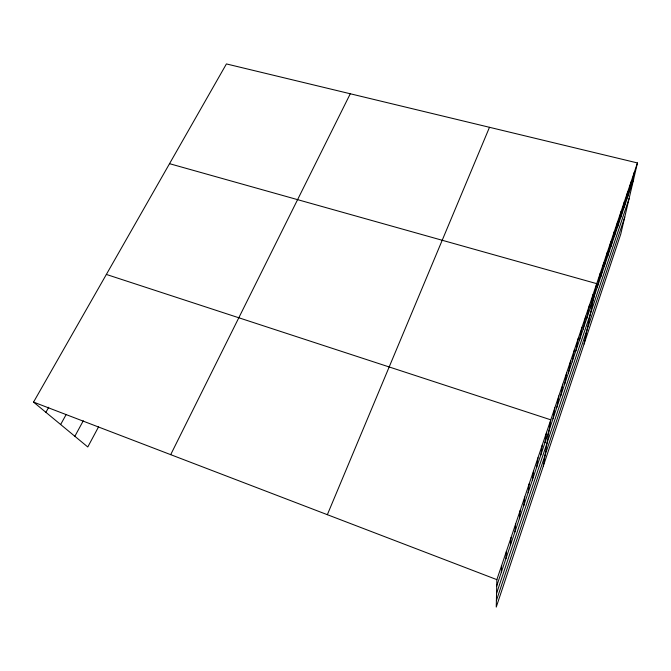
<?xml version="1.0" encoding="UTF-8"?>
<svg xmlns="http://www.w3.org/2000/svg" width="671" height="671" viewBox="0 0 671 671"><rect width="100%" height="100%" fill="white"/><g stroke="black" fill="none" stroke-linecap="round" stroke-linejoin="round"><path stroke-width="1.01" d="M637.45 162.944L496.859 579.643L496.246 607.07L620.75 234.154L637.45 162.944L226.421 63.93L33.55 402.105L87.784 446.978L98.553 426.865M501.354 572.212L501.648 565.468M505.934 558.599L506.37 551.461M510.463 545.137L511.042 537.614M514.942 531.826L515.663 523.925M519.379 518.658L520.226 510.388M523.757 505.64L524.739 497.01M528.094 492.766L529.201 483.783M532.38 480.033L533.613 470.707M536.615 467.435L537.983 457.773M540.809 454.972L542.294 444.982M544.961 442.642L546.563 432.334M543.3 466.127L550.782 419.828L106.362 274.439M553.005 418.738L554.833 407.817M556.913 407.138L558.842 395.932M560.771 395.664L562.81 384.181M564.596 384.307L566.735 372.539M568.379 373.059L570.618 361.023M572.128 361.929L574.46 349.633M575.835 350.908L578.268 338.352M579.509 339.996L582.034 327.188M583.141 329.193L585.766 316.142M586.739 318.499L589.457 305.204M590.304 307.905L593.105 294.376M584.072 344.005L596.72 283.657L169.528 163.682M597.333 287.029L600.302 273.047M600.797 276.746L603.85 262.537M604.227 266.555L607.356 252.137M607.624 256.465L610.828 241.837M610.987 246.475L614.275 231.638M614.317 236.569L617.681 221.539M617.614 226.764L621.052 211.533M620.885 217.052L624.399 201.627M624.122 207.431L627.704 191.814M627.335 197.895L630.983 182.101M630.514 188.45L634.229 172.472M496.389 600.629L624.743 217.127M496.716 585.976L633.659 179.09M496.548 593.483L629.121 198.448M327.347 514.682L489.486 127.297M170.694 454.653L350.279 93.764M74.858 436.284L83.288 420.767M60.642 424.517L66.043 414.737M45.888 412.313L48.731 407.247M33.55 402.105L496.859 579.643"/></g></svg>
